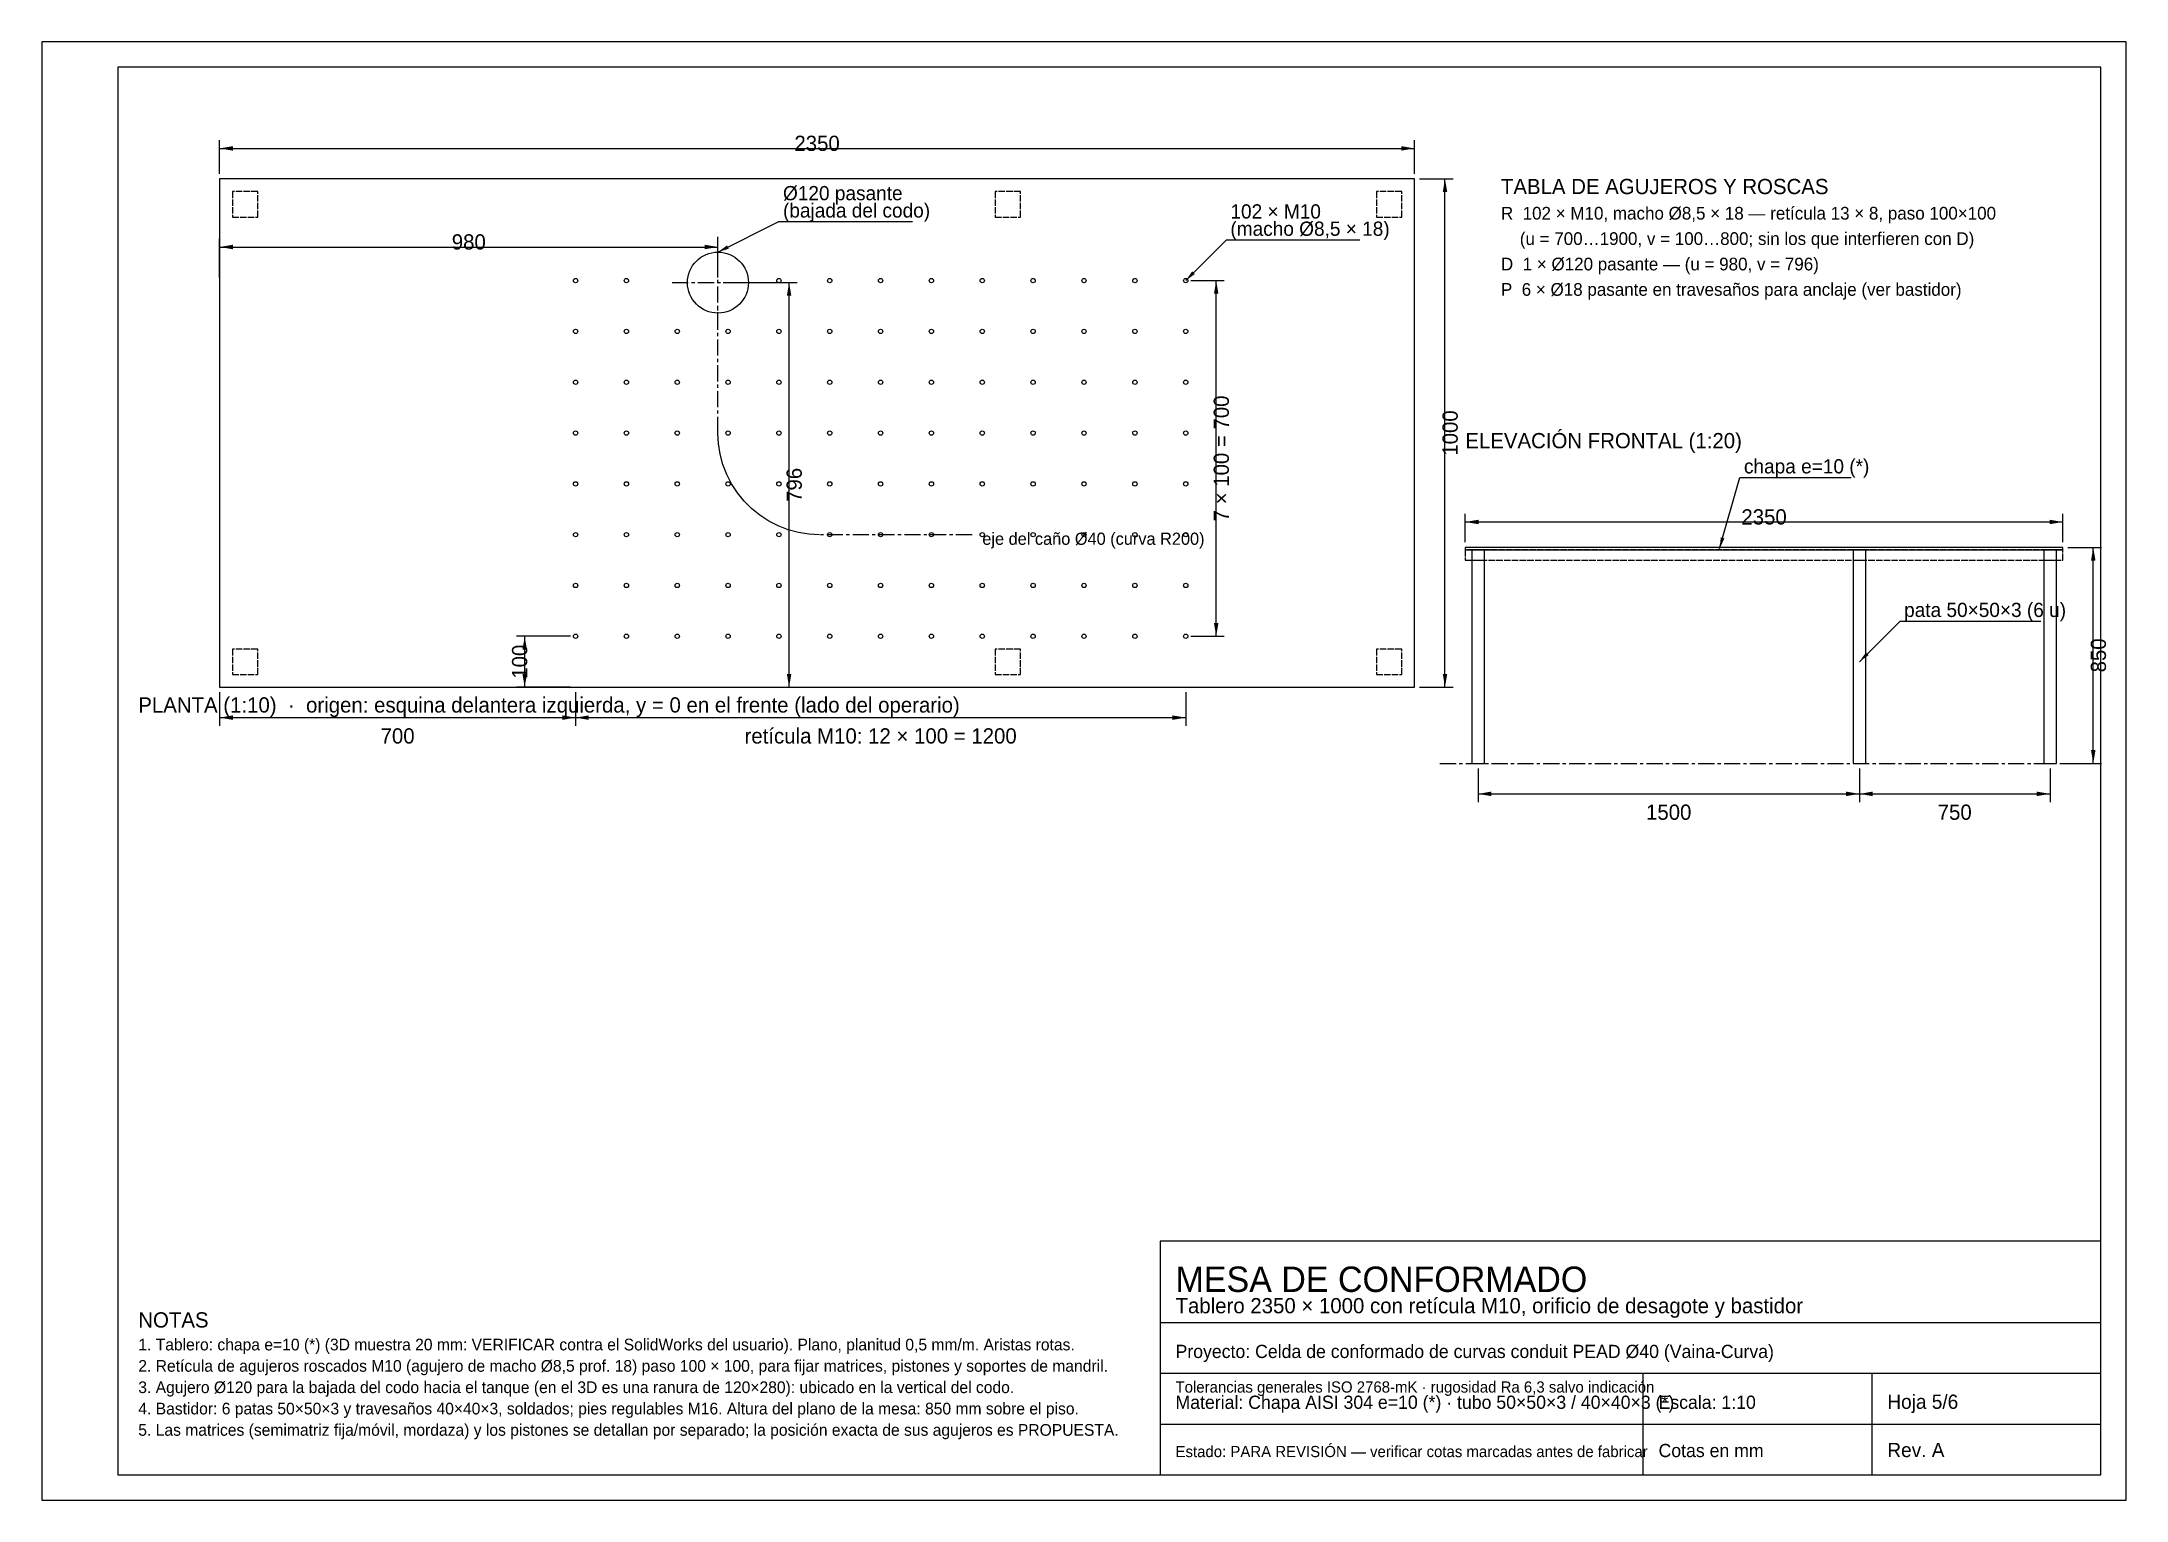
# Model space of a CAD drawing. Header units: millimetres. Extents: x 5 to 415, y 5 to 292.
import ezdxf
from ezdxf.enums import TextEntityAlignment as Align

# ---------------------------------------------------------------- set-up
doc = ezdxf.new("R2010")
doc.units = ezdxf.units.MM
doc.linetypes.add('CENTER', pattern=[5.08, 3.175, -0.635, 0.635, -0.635])
doc.linetypes.add('DASHED', pattern=[1.524, 1.27, -0.254])
for name, color, linetype in [('CONTORNO', 7, 'Continuous'), ('COTAS', 3, 'Continuous'), ('EJES', 1, 'CENTER'), ('FINAS', 8, 'Continuous'), ('MARCO', 7, 'Continuous'), ('OCULTAS', 8, 'DASHED'), ('TEXTO', 7, 'Continuous')]:
    doc.layers.add(name, color=color, linetype=linetype)

msp = doc.modelspace()

# ---------------------------------------------------------------- hatches: boundary and pattern name
at = {"layer": 'COTAS'}
for points in [[(40, 271), (42.6, 270.56), (42.6, 271.44)], [(275, 271), (272.4, 271.44), (272.4, 270.56)], [(281, 265), (280.56, 262.4), (281.44, 262.4)], [(40, 251.6), (42.6, 251.16), (42.6, 252.04)], [(138, 251.6), (135.4, 252.04), (135.4, 251.16)], [(138, 250.6), (140.13, 251.25), (139.8, 251.92)], [(230, 245), (231.82, 246.29), (231.29, 246.82)], [(152, 244.6), (151.56, 242), (152.44, 242)], [(236, 245), (235.56, 242.4), (236.44, 242.4)], [(285, 197.5), (287.6, 197.06), (287.6, 197.94)], [(402.5, 197.5), (399.9, 197.94), (399.9, 197.06)], [(335, 192.25), (335.96, 194.26), (335.24, 194.47)], [(408.5, 192.5), (408.06, 189.9), (408.94, 189.9)], [(236, 175), (236.44, 177.6), (235.56, 177.6)], [(100, 175), (99.56, 172.4), (100.44, 172.4)], [(362.5, 170), (364.32, 171.29), (363.79, 171.82)], [(100, 165), (100.44, 167.6), (99.56, 167.6)], [(152, 165), (152.44, 167.6), (151.56, 167.6)], [(281, 165), (281.44, 167.6), (280.56, 167.6)], [(40, 159), (42.6, 158.56), (42.6, 159.44)], [(110, 159), (107.4, 159.44), (107.4, 158.56)], [(110, 159), (112.6, 158.56), (112.6, 159.44)], [(230, 159), (227.4, 159.44), (227.4, 158.56)], [(408.5, 150), (408.94, 152.6), (408.06, 152.6)], [(287.5, 144), (290.1, 143.56), (290.1, 144.44)], [(362.5, 144), (359.9, 144.44), (359.9, 143.56)], [(362.5, 144), (365.1, 143.56), (365.1, 144.44)], [(400, 144), (397.4, 144.44), (397.4, 143.56)]]:
    msp.add_hatch(color=3, dxfattribs=at).paths.add_polyline_path(points)

# ---------------------------------------------------------------- linework, layer by layer
at = {"layer": 'CONTORNO'}
msp.add_line((225, 40), (410, 40), dxfattribs=at)
for points in [[(40, 165), (275, 165), (275, 265), (40, 265)], [(285, 192), (402.5, 192), (402.5, 192.5), (285, 192.5)], [(286.25, 150), (288.75, 150), (288.75, 192), (286.25, 192)], [(361.25, 150), (363.75, 150), (363.75, 192), (361.25, 192)], [(398.75, 150), (401.25, 150), (401.25, 192), (398.75, 192)]]:
    msp.add_lwpolyline(points, close=True, dxfattribs=at)
msp.add_circle((138, 244.6), 6, dxfattribs=at)
at = {"layer": 'COTAS'}
for p, q in [((40, 266), (40, 272.6)), ((40, 271), (275, 271)), ((275, 266), (275, 272.6)), ((276, 265), (282.6, 265)), ((281, 165), (281, 265)), ((138, 250.6), (150, 256.6)), ((150, 256.6), (176.25, 256.6)), ((40, 245.6), (40, 253.2)), ((40, 251.6), (138, 251.6)), ((138, 245.6), (138, 253.2)), ((230, 245), (238, 253)), ((238, 253), (264.25, 253)), ((139, 244.6), (153.6, 244.6)), ((152, 165), (152, 244.6)), ((231, 245), (237.6, 245)), ((236, 175), (236, 245)), ((335, 192.25), (339, 206.25)), ((339, 206.25), (360.88, 206.25)), ((285, 193.5), (285, 199.1)), ((285, 197.5), (402.5, 197.5)), ((402.5, 193.5), (402.5, 199.1)), ((403.5, 192.5), (410.1, 192.5)), ((408.5, 150), (408.5, 192.5)), ((362.5, 170), (370.5, 178)), ((370.5, 178), (398.21, 178)), ((109, 175), (98.4, 175)), ((100, 165), (100, 175)), ((231, 175), (237.6, 175)), ((40, 164), (40, 157.4)), ((109, 165), (98.4, 165)), ((110, 164), (110, 157.4)), ((110, 164), (110, 157.4)), ((139, 165), (153.6, 165)), ((230, 164), (230, 157.4)), ((276, 165), (282.6, 165)), ((40, 159), (110, 159)), ((110, 159), (230, 159)), ((287.5, 149), (287.5, 142.4)), ((362.5, 149), (362.5, 142.4)), ((362.5, 149), (362.5, 142.4)), ((400, 149), (400, 142.4)), ((403.5, 150), (410.1, 150)), ((287.5, 144), (362.5, 144)), ((362.5, 144), (400, 144))]:
    msp.add_line(p, q, dxfattribs=at)
at = {"layer": 'EJES'}
for p, q in [((138, 235.6), (138, 253.6)), ((129, 244.6), (147, 244.6)), ((138, 215), (138, 239.6)), ((138.11, 212.91), (138, 215)), ((138.44, 210.84), (138.11, 212.91)), ((138.98, 208.82), (138.44, 210.84)), ((139.73, 206.87), (138.98, 208.82)), ((140.68, 205), (139.73, 206.87)), ((141.82, 203.24), (140.68, 205)), ((143.14, 201.62), (141.82, 203.24)), ((144.62, 200.14), (143.14, 201.62)), ((146.24, 198.82), (144.62, 200.14)), ((148, 197.68), (146.24, 198.82)), ((149.87, 196.73), (148, 197.68)), ((151.82, 195.98), (149.87, 196.73)), ((153.84, 195.44), (151.82, 195.98)), ((155.91, 195.11), (153.84, 195.44)), ((158, 195), (155.91, 195.11)), ((188, 195), (158, 195)), ((280, 150), (407.5, 150))]:
    msp.add_line(p, q, dxfattribs=at)
at = {"layer": 'FINAS'}
for p, q in [((225, 30), (410, 30)), ((320, 10), (320, 30)), ((365, 10), (365, 30)), ((225, 20), (410, 20))]:
    msp.add_line(p, q, dxfattribs=at)
for points in [[(5, 5), (415, 5), (415, 292), (5, 292)], [(286.25, 190), (288.75, 190), (288.75, 192), (286.25, 192)], [(361.25, 190), (363.75, 190), (363.75, 192), (361.25, 192)], [(398.75, 190), (401.25, 190), (401.25, 192), (398.75, 192)]]:
    msp.add_lwpolyline(points, close=True, dxfattribs=at)
for centre in [(110, 245), (120, 245), (150, 245), (160, 245), (170, 245), (180, 245), (190, 245), (200, 245), (210, 245), (220, 245), (230, 245), (110, 235), (120, 235), (130, 235), (140, 235), (150, 235), (160, 235), (170, 235), (180, 235), (190, 235), (200, 235), (210, 235), (220, 235), (230, 235), (110, 225), (120, 225), (130, 225), (140, 225), (150, 225), (160, 225), (170, 225), (180, 225), (190, 225), (200, 225), (210, 225), (220, 225), (230, 225), (110, 215), (120, 215), (130, 215), (140, 215), (150, 215), (160, 215), (170, 215), (180, 215), (190, 215), (200, 215), (210, 215), (220, 215), (230, 215), (110, 205), (120, 205), (130, 205), (140, 205), (150, 205), (160, 205), (170, 205), (180, 205), (190, 205), (200, 205), (210, 205), (220, 205), (230, 205), (110, 195), (120, 195), (130, 195), (140, 195), (150, 195), (160, 195), (170, 195), (180, 195), (190, 195), (200, 195), (210, 195), (220, 195), (230, 195), (110, 185), (120, 185), (130, 185), (140, 185), (150, 185), (160, 185), (170, 185), (180, 185), (190, 185), (200, 185), (210, 185), (220, 185), (230, 185), (110, 175), (120, 175), (130, 175), (140, 175), (150, 175), (160, 175), (170, 175), (180, 175), (190, 175), (200, 175), (210, 175), (220, 175), (230, 175)]:
    msp.add_circle(centre, 0.425, dxfattribs=at)
at = {"layer": 'MARCO'}
for points in [[(20, 10), (410, 10), (410, 287), (20, 287)], [(225, 10), (410, 10), (410, 56), (225, 56)]]:
    msp.add_lwpolyline(points, close=True, dxfattribs=at)
at = {"layer": 'OCULTAS'}
for points in [[(42.5, 257.5), (47.5, 257.5), (47.5, 262.5), (42.5, 262.5)], [(192.5, 257.5), (197.5, 257.5), (197.5, 262.5), (192.5, 262.5)], [(267.5, 257.5), (272.5, 257.5), (272.5, 262.5), (267.5, 262.5)], [(285, 190), (402.5, 190), (402.5, 192), (285, 192)], [(42.5, 167.5), (47.5, 167.5), (47.5, 172.5), (42.5, 172.5)], [(192.5, 167.5), (197.5, 167.5), (197.5, 172.5), (192.5, 172.5)], [(267.5, 167.5), (272.5, 167.5), (272.5, 172.5), (267.5, 172.5)]]:
    msp.add_lwpolyline(points, close=True, dxfattribs=at)

# ---------------------------------------------------------------- texts
at = {"layer": 'TEXTO'}
for s, p in [('2350', (157.5, 272)), ('980', (89, 252.6)), ('2350', (343.75, 198.5)), ('700', (75, 155.4)), ('retícula M10: 12 × 100 = 1200', (170, 155.4)), ('1500', (325, 140.4)), ('750', (381.25, 140.4))]:
    msp.add_text(s, height=3, dxfattribs=at).set_placement(p, align=Align.MIDDLE_CENTER)
for s, height, p in [('Ø120 pasante', 2.8, (150.8, 260.8)), ('TABLA DE AGUJEROS Y ROSCAS', 3, (292, 262)), ('(bajada del codo)', 2.8, (150.8, 257.4)), ('102 × M10', 2.8, (238.8, 257.2)), ('R  102 × M10, macho Ø8,5 × 18 — retícula 13 × 8, paso 100×100', 2.5, (292, 257)), ('(macho Ø8,5 × 18)', 2.8, (238.8, 253.8)), ('    (u = 700…1900, v = 100…800; sin los que interfieren con D)', 2.5, (292, 252)), ('D  1 × Ø120 pasante — (u = 980, v = 796)', 2.5, (292, 247)), ('P  6 × Ø18 pasante en travesaños para anclaje (ver bastidor)', 2.5, (292, 242)), ('ELEVACIÓN FRONTAL (1:20)', 3, (285, 212)), ('chapa e=10 (*)', 2.8, (339.8, 207.05)), ('eje del caño Ø40 (curva R200)', 2.4, (190, 193)), ('pata 50×50×3 (6 u)', 2.8, (371.3, 178.8)), ('PLANTA (1:10)  ·  origen: esquina delantera izquierda, y = 0 en el frente (lado del operario)', 3, (24, 160)), ('MESA DE CONFORMADO', 5, (228, 46)), ('NOTAS', 3, (24, 39)), ('Tablero 2350 × 1000 con retícula M10, orificio de desagote y bastidor', 3, (228, 41.8)), ('1. Tablero: chapa e=10 (*) (3D muestra 20 mm: VERIFICAR contra el SolidWorks del usuario). Plano, planitud 0,5 mm/m. Aristas rotas.', 2.3, (24, 34.5)), ('Proyecto: Celda de conformado de curvas conduit PEAD Ø40 (Vaina-Curva)', 2.6, (228, 33)), ('2. Retícula de agujeros roscados M10 (agujero de macho Ø8,5 prof. 18) paso 100 × 100, para fijar matrices, pistones y soportes de mandril.', 2.3, (24, 30.3)), ('3. Agujero Ø120 para la bajada del codo hacia el tanque (en el 3D es una ranura de 120×280): ubicado en la vertical del codo.', 2.3, (24, 26.1)), ('Tolerancias generales ISO 2768-mK · rugosidad Ra 6,3 salvo indicación', 2.2, (228, 26.2)), ('Material: Chapa AISI 304 e=10 (*) · tubo 50×50×3 / 40×40×3 (*)', 2.6, (228, 23)), ('Escala: 1:10', 2.6, (323, 23)), ('Hoja 5/6', 2.8, (368, 23)), ('4. Bastidor: 6 patas 50×50×3 y travesaños 40×40×3, soldados; pies regulables M16. Altura del plano de la mesa: 850 mm sobre el piso.', 2.3, (24, 21.9)), ('5. Las matrices (semimatriz fija/móvil, mordaza) y los pistones se detallan por separado; la posición exacta de sus agujeros es PROPUESTA.', 2.3, (24, 17.7)), ('Estado: PARA REVISIÓN — verificar cotas marcadas antes de fabricar', 2.2, (228, 13.5)), ('Cotas en mm', 2.6, (323, 13.5)), ('Rev. A', 2.8, (368, 13.5))]:
    msp.add_text(s, height=height, dxfattribs=at).set_placement(p)
for s, p in [('7 × 100 = 700', (237, 210)), ('1000', (282, 215)), ('796', (153, 204.8)), ('100', (99, 170)), ('850', (409.5, 171.25))]:
    msp.add_text(s, height=3, rotation=90, dxfattribs=at).set_placement(p, align=Align.MIDDLE_CENTER)

doc.saveas('drawing.dxf')
